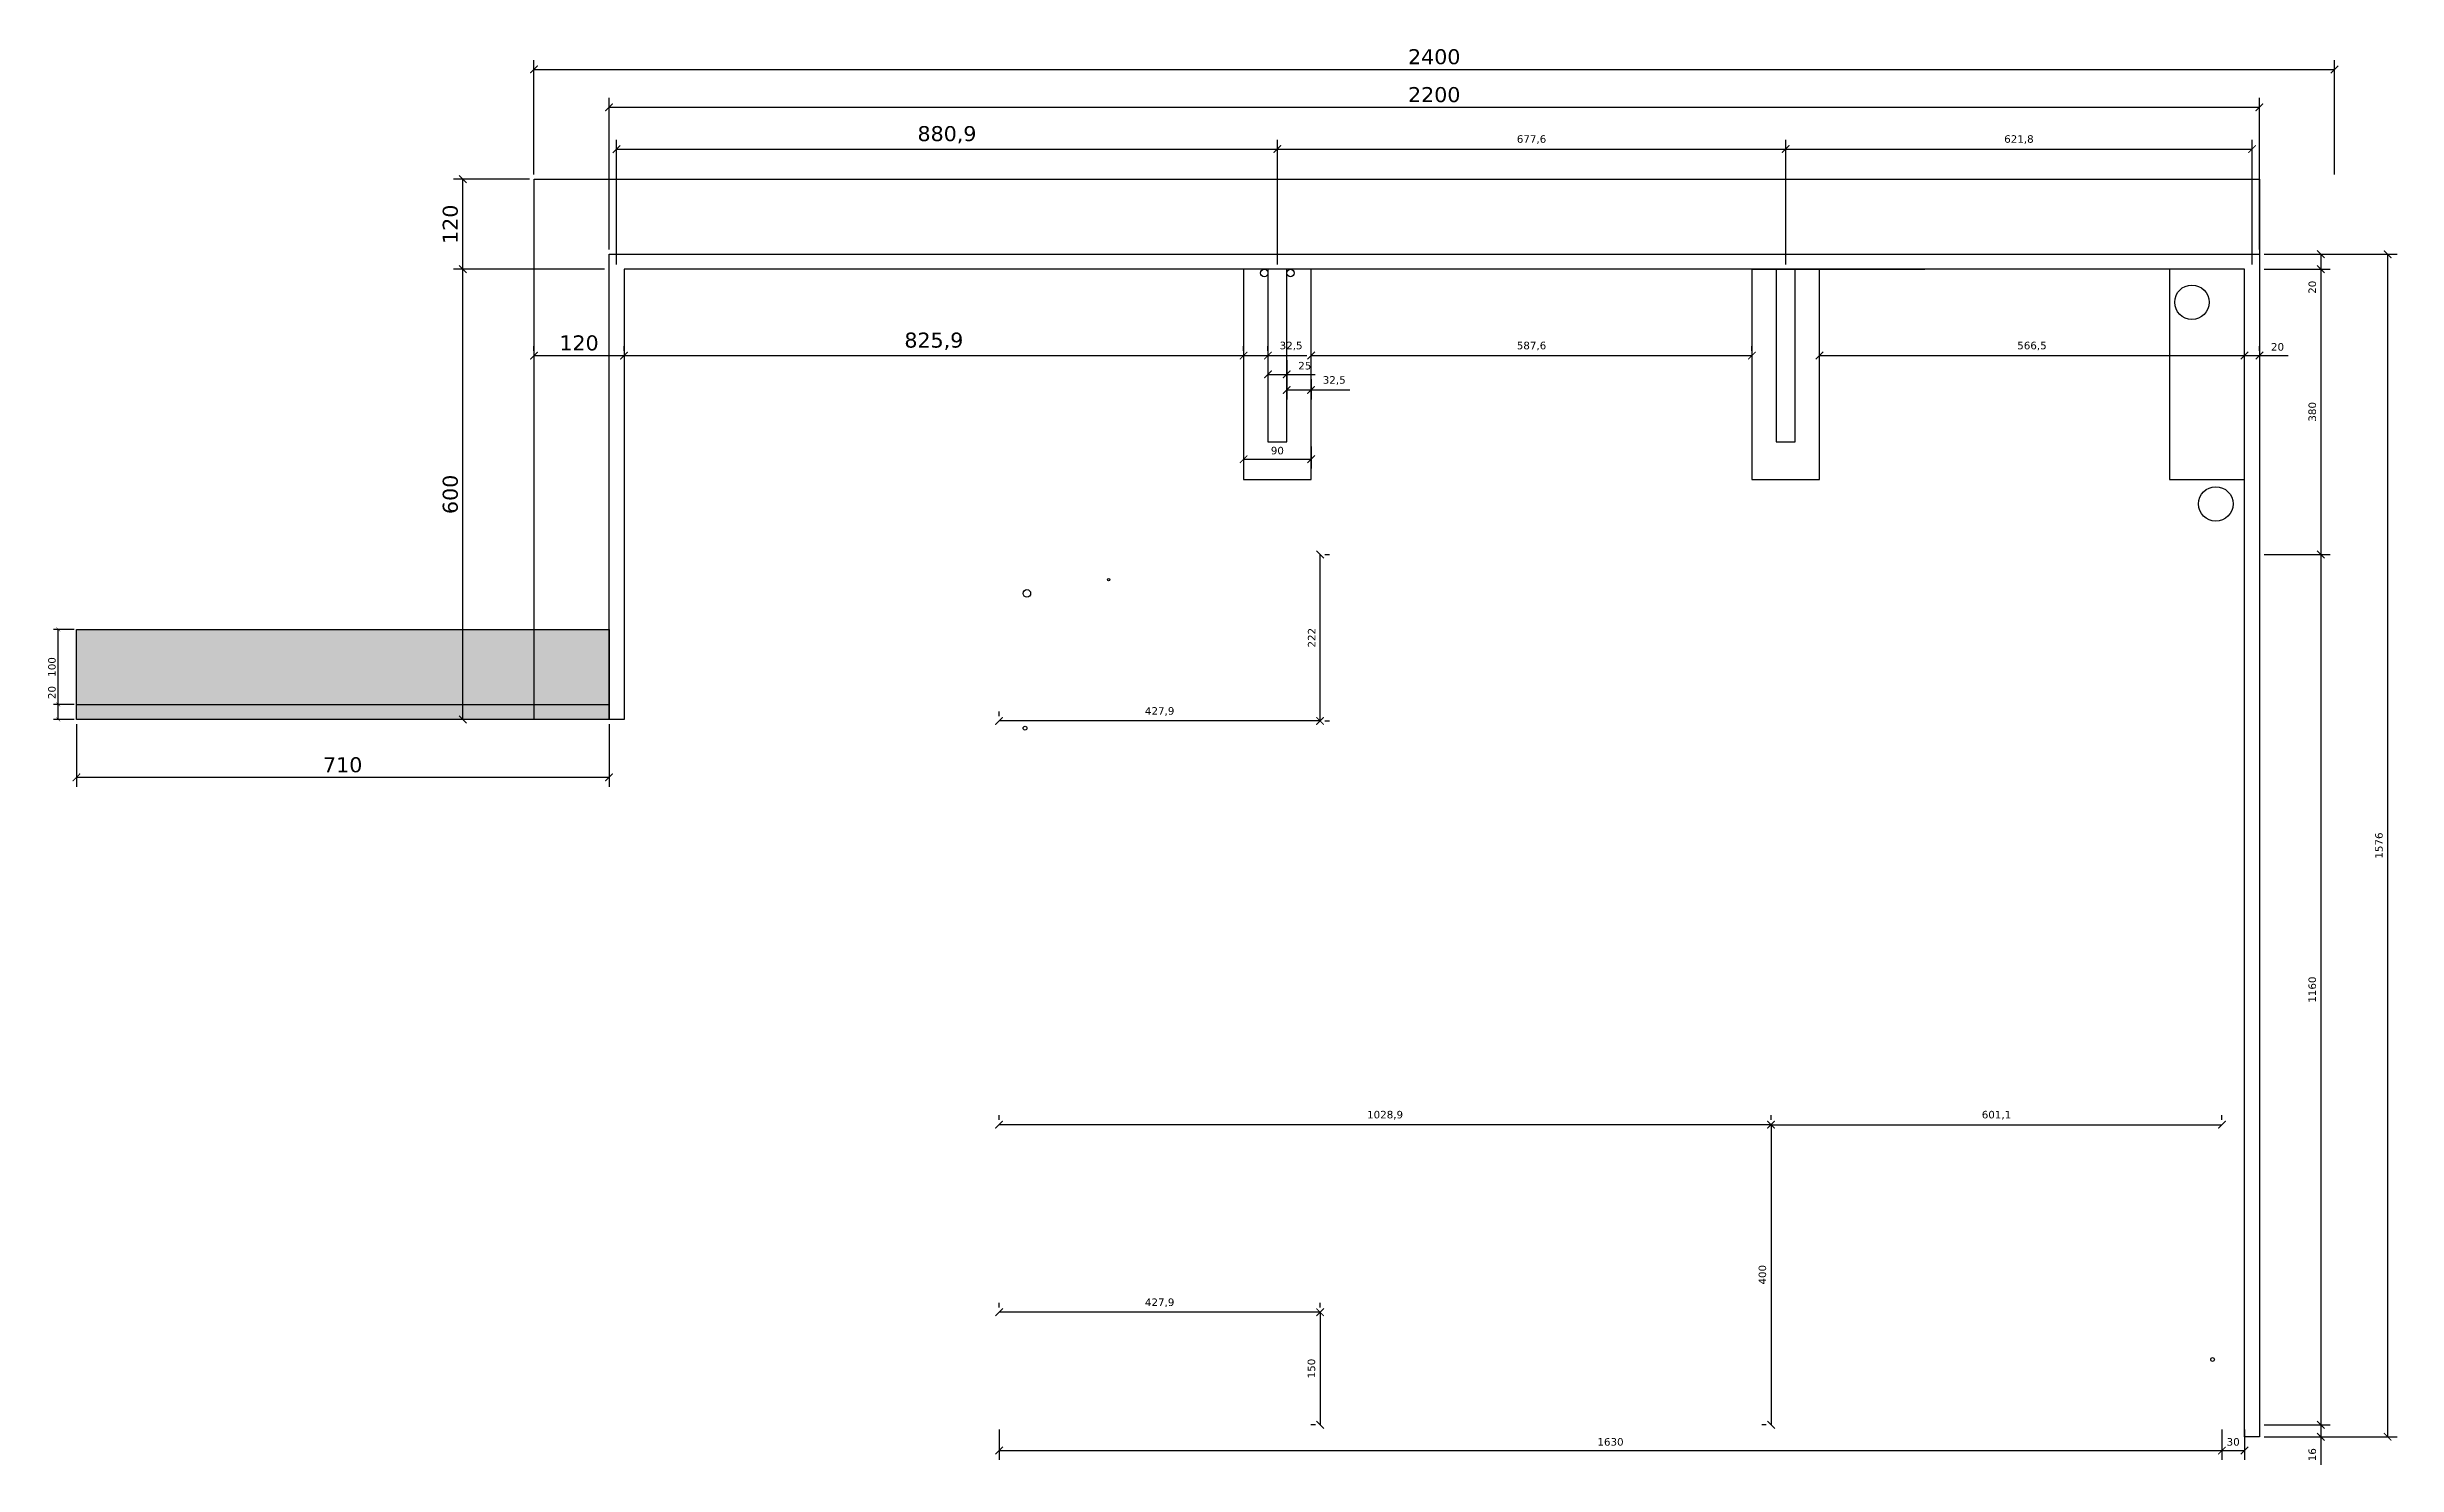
# Model space of a CAD drawing. Header units: centimetres. Extents: x -262314 to 1497847, y -126598 to 219599.
# Drawn here: x 247309 to 278635, y 125473 to 144370 of the extents above; entities that cross this region are included whole.
import ezdxf

# ---------------------------------------------------------------- set-up
doc = ezdxf.new("R2010")
doc.units = ezdxf.units.CM
doc.header["$PDMODE"] = 34
doc.header["$PDSIZE"] = 100
doc.layers.add('canalisations', color=1, linetype='Continuous', true_color=0xff0000)
for name, color, linetype in [('Dimensions', 6, 'Continuous'), ('HACHURES', 18, 'Continuous'), ('Mur de soutenement', 1, 'Continuous'), ('Mur de soutenement-ajout-escalier', 244, 'Continuous'), ('Mur de soutenement-fondations', 242, 'Continuous')]:
    doc.layers.add(name, color=color, linetype=linetype)
doc.styles.add('Seb', font='Verdana.ttf')
doc.dimstyles.new('d', dxfattribs={"dimtxt": 1, "dimasz": 1, "dimexe": 1.25, "dimexo": 0.625, "dimtad": 1, "dimdec": 1, "dimlfac": 0.1, "dimtxsty": 'Seb', "dimblk": 'ARCHTICK', "dimblk1": 'ARCHTICK', "dimblk2": 'ARCHTICK', "dimcen": 2.5, "dimclrd": 256, "dimclre": 256, "dimadec": 0, "dimazin": 0, "dimtfac": 1, "dimtdec": 1, "dimtmove": 0, "dimatfit": 3, "dimldrblk": 'ARCHTICK', "dimfxl": 1, "dimlwd": -1, "dimlwe": -1, "dimarcsym": 0})

# ---------------------------------------------------------------- blocks, each defined once
blk = doc.blocks.new('_ArchTick')
at = {"color": 0, "linetype": 'ByBlock', "const_width": 0.15}
blk.add_lwpolyline([(-0.5, -0.5), (0.5, 0.5)], dxfattribs=at)
blk = doc.blocks.new('*D263')
at = {"layer": 'Defpoints', "color": 0, "transparency": 16777216}
for p in [(253801, 140258), (255001, 140258), (255001, 140258)]:
    blk.add_point(p, dxfattribs=at)
at = {"layer": 'Dimensions', "transparency": 16777216}
for p, q in [((253801, 140321), (253801, 140383)), ((255001, 140321), (255001, 140383)), ((253801, 140258), (255001, 140258))]:
    blk.add_line(p, q, dxfattribs=at)
at = {"layer": 'Dimensions', "transparency": 16777216, "xscale": 100, "yscale": 100, "zscale": 100, "rotation": 180}
blk.add_blockref('_ArchTick', (253801, 140258), dxfattribs=at)
at = {"layer": 'Dimensions', "transparency": 16777216, "xscale": 100, "yscale": 100, "zscale": 100}
blk.add_blockref('_ArchTick', (255001, 140258), dxfattribs=at)
at = {"layer": 'Dimensions', "color": 0, "transparency": 16777216, "insert": (254401, 140425), "char_height": 200, "attachment_point": 5, "style": 'Seb'}
blk.add_mtext('120', dxfattribs=at)
blk = doc.blocks.new('*D264')
at = {"layer": 'Defpoints', "color": 0, "transparency": 16777216}
for p in [(255001, 140258), (263260, 140258), (263260, 140258)]:
    blk.add_point(p, dxfattribs=at)
at = {"layer": 'Dimensions', "transparency": 16777216}
for p, q in [((255001, 140321), (255001, 140383)), ((263260, 140321), (263260, 140383)), ((255001, 140258), (263260, 140258))]:
    blk.add_line(p, q, dxfattribs=at)
at = {"layer": 'Dimensions', "transparency": 16777216, "xscale": 100, "yscale": 100, "zscale": 100, "rotation": 180}
blk.add_blockref('_ArchTick', (255001, 140258), dxfattribs=at)
at = {"layer": 'Dimensions', "transparency": 16777216, "xscale": 100, "yscale": 100, "zscale": 100}
blk.add_blockref('_ArchTick', (263260, 140258), dxfattribs=at)
at = {"layer": 'Dimensions', "color": 0, "transparency": 16777216, "insert": (259131, 140448), "char_height": 200, "attachment_point": 5, "style": 'Seb'}
blk.add_mtext('825,9', dxfattribs=at)
blk = doc.blocks.new('*D265')
at = {"layer": 'Defpoints', "color": 0, "transparency": 16777216}
for p in [(263260, 140258), (263585, 140258), (263585, 140258)]:
    blk.add_point(p, dxfattribs=at)
at = {"layer": 'Dimensions', "transparency": 16777216}
for p, q in [((263260, 140321), (263260, 140383)), ((263585, 140321), (263585, 140383)), ((263260, 140258), (263585, 140258)), ((263585, 140258), (264102, 140258))]:
    blk.add_line(p, q, dxfattribs=at)
at = {"layer": 'Dimensions', "transparency": 16777216, "xscale": 100, "yscale": 100, "zscale": 100, "rotation": 180}
blk.add_blockref('_ArchTick', (263260, 140258), dxfattribs=at)
at = {"layer": 'Dimensions', "transparency": 16777216, "xscale": 100, "yscale": 100, "zscale": 100}
blk.add_blockref('_ArchTick', (263585, 140258), dxfattribs=at)
at = {"layer": 'Dimensions', "color": 0, "transparency": 16777216, "insert": (263893, 140384), "char_height": 100, "attachment_point": 5, "style": 'Seb'}
blk.add_mtext('32,5', dxfattribs=at)
blk = doc.blocks.new('*D266')
at = {"layer": 'Defpoints', "color": 0, "transparency": 16777216}
for p in [(263585, 140258), (263835, 140258), (263835, 140007)]:
    blk.add_point(p, dxfattribs=at)
at = {"layer": 'Dimensions', "transparency": 16777216}
for p, q in [((263585, 140196), (263585, 139882)), ((263835, 140196), (263835, 139882)), ((263585, 140007), (263835, 140007)), ((263835, 140007), (264215, 140007))]:
    blk.add_line(p, q, dxfattribs=at)
at = {"layer": 'Dimensions', "transparency": 16777216, "xscale": 100, "yscale": 100, "zscale": 100, "rotation": 180}
blk.add_blockref('_ArchTick', (263585, 140007), dxfattribs=at)
at = {"layer": 'Dimensions', "transparency": 16777216, "xscale": 100, "yscale": 100, "zscale": 100}
blk.add_blockref('_ArchTick', (263835, 140007), dxfattribs=at)
at = {"layer": 'Dimensions', "color": 0, "transparency": 16777216, "insert": (264075, 140122), "char_height": 100, "attachment_point": 5, "style": 'Seb'}
blk.add_mtext('25', dxfattribs=at)
blk = doc.blocks.new('*D267')
at = {"layer": 'Defpoints', "color": 0, "transparency": 16777216}
for p in [(263835, 140007), (264160, 140007), (264160, 139799)]:
    blk.add_point(p, dxfattribs=at)
at = {"layer": 'Dimensions', "transparency": 16777216}
for p, q in [((263835, 139945), (263835, 139674)), ((263835, 139799), (264160, 139799)), ((264160, 139945), (264160, 139674)), ((264160, 139799), (264677, 139799))]:
    blk.add_line(p, q, dxfattribs=at)
at = {"layer": 'Dimensions', "transparency": 16777216, "xscale": 100, "yscale": 100, "zscale": 100, "rotation": 180}
blk.add_blockref('_ArchTick', (263835, 139799), dxfattribs=at)
at = {"layer": 'Dimensions', "transparency": 16777216, "xscale": 100, "yscale": 100, "zscale": 100}
blk.add_blockref('_ArchTick', (264160, 139799), dxfattribs=at)
at = {"layer": 'Dimensions', "color": 0, "transparency": 16777216, "insert": (264468, 139925), "char_height": 100, "attachment_point": 5, "style": 'Seb'}
blk.add_mtext('32,5', dxfattribs=at)
blk = doc.blocks.new('*D268')
at = {"layer": 'Defpoints', "color": 0, "transparency": 16777216}
for p in [(263260, 139108), (264160, 139108), (264160, 138876)]:
    blk.add_point(p, dxfattribs=at)
at = {"layer": 'Dimensions', "transparency": 16777216}
for p, q in [((263260, 139046), (263260, 138751)), ((263260, 138876), (264160, 138876)), ((264160, 139046), (264160, 138751))]:
    blk.add_line(p, q, dxfattribs=at)
at = {"layer": 'Dimensions', "transparency": 16777216, "xscale": 100, "yscale": 100, "zscale": 100, "rotation": 180}
blk.add_blockref('_ArchTick', (263260, 138876), dxfattribs=at)
at = {"layer": 'Dimensions', "transparency": 16777216, "xscale": 100, "yscale": 100, "zscale": 100}
blk.add_blockref('_ArchTick', (264160, 138876), dxfattribs=at)
at = {"layer": 'Dimensions', "color": 0, "transparency": 16777216, "insert": (263710, 138991), "char_height": 100, "attachment_point": 5, "style": 'Seb'}
blk.add_mtext('90', dxfattribs=at)
blk = doc.blocks.new('*D269')
at = {"layer": 'Defpoints', "color": 0, "transparency": 16777216}
for p in [(264160, 140258), (270036, 140258), (270036, 140258)]:
    blk.add_point(p, dxfattribs=at)
at = {"layer": 'Dimensions', "transparency": 16777216}
for p, q in [((264160, 140321), (264160, 140383)), ((270036, 140321), (270036, 140383)), ((264160, 140258), (270036, 140258))]:
    blk.add_line(p, q, dxfattribs=at)
at = {"layer": 'Dimensions', "transparency": 16777216, "xscale": 100, "yscale": 100, "zscale": 100, "rotation": 180}
blk.add_blockref('_ArchTick', (264160, 140258), dxfattribs=at)
at = {"layer": 'Dimensions', "transparency": 16777216, "xscale": 100, "yscale": 100, "zscale": 100}
blk.add_blockref('_ArchTick', (270036, 140258), dxfattribs=at)
at = {"layer": 'Dimensions', "color": 0, "transparency": 16777216, "insert": (267098, 140384), "char_height": 100, "attachment_point": 5, "style": 'Seb'}
blk.add_mtext('587,6', dxfattribs=at)
blk = doc.blocks.new('*D270')
at = {"layer": 'Defpoints', "color": 0, "transparency": 16777216}
for p in [(270936, 140258), (276601, 140258), (276601, 140258)]:
    blk.add_point(p, dxfattribs=at)
at = {"layer": 'Dimensions', "transparency": 16777216}
for p, q in [((270936, 140321), (270936, 140383)), ((276601, 140321), (276601, 140383)), ((270936, 140258), (276601, 140258))]:
    blk.add_line(p, q, dxfattribs=at)
at = {"layer": 'Dimensions', "transparency": 16777216, "xscale": 100, "yscale": 100, "zscale": 100, "rotation": 180}
blk.add_blockref('_ArchTick', (270936, 140258), dxfattribs=at)
at = {"layer": 'Dimensions', "transparency": 16777216, "xscale": 100, "yscale": 100, "zscale": 100}
blk.add_blockref('_ArchTick', (276601, 140258), dxfattribs=at)
at = {"layer": 'Dimensions', "color": 0, "transparency": 16777216, "insert": (273769, 140384), "char_height": 100, "attachment_point": 5, "style": 'Seb'}
blk.add_mtext('566,5', dxfattribs=at)
blk = doc.blocks.new('*D271')
at = {"layer": 'Defpoints', "color": 0, "transparency": 16777216}
for p in [(276601, 140258), (276801, 140258), (276801, 140258)]:
    blk.add_point(p, dxfattribs=at)
at = {"layer": 'Dimensions', "transparency": 16777216}
for p, q in [((276601, 140321), (276601, 140383)), ((276801, 140321), (276801, 140383)), ((276601, 140258), (276801, 140258)), ((276801, 140258), (277182, 140258))]:
    blk.add_line(p, q, dxfattribs=at)
at = {"layer": 'Dimensions', "transparency": 16777216, "xscale": 100, "yscale": 100, "zscale": 100, "rotation": 180}
blk.add_blockref('_ArchTick', (276601, 140258), dxfattribs=at)
at = {"layer": 'Dimensions', "transparency": 16777216, "xscale": 100, "yscale": 100, "zscale": 100}
blk.add_blockref('_ArchTick', (276801, 140258), dxfattribs=at)
at = {"layer": 'Dimensions', "color": 0, "transparency": 16777216, "insert": (277042, 140373), "char_height": 100, "attachment_point": 5, "style": 'Seb'}
blk.add_mtext('20', dxfattribs=at)
blk = doc.blocks.new('*D272')
at = {"layer": 'Defpoints', "color": 0, "transparency": 16777216}
for p in [(277801, 144071), (253801, 142608), (277801, 142608)]:
    blk.add_point(p, dxfattribs=at)
at = {"layer": 'Dimensions', "transparency": 16777216}
for p, q in [((253801, 142671), (253801, 144196)), ((277801, 142671), (277801, 144196)), ((253801, 144071), (277801, 144071))]:
    blk.add_line(p, q, dxfattribs=at)
at = {"layer": 'Dimensions', "transparency": 16777216, "xscale": 100, "yscale": 100, "zscale": 100, "rotation": 180}
blk.add_blockref('_ArchTick', (253801, 144071), dxfattribs=at)
at = {"layer": 'Dimensions', "transparency": 16777216, "xscale": 100, "yscale": 100, "zscale": 100}
blk.add_blockref('_ArchTick', (277801, 144071), dxfattribs=at)
at = {"layer": 'Dimensions', "color": 0, "transparency": 16777216, "insert": (265801, 144239), "char_height": 200, "attachment_point": 5, "style": 'Seb'}
blk.add_mtext('2400', dxfattribs=at)
blk = doc.blocks.new('*D273')
at = {"layer": 'Defpoints', "color": 0, "transparency": 16777216}
for p in [(276801, 143567), (254801, 141608), (276801, 141608)]:
    blk.add_point(p, dxfattribs=at)
at = {"layer": 'Dimensions', "transparency": 16777216}
for p, q in [((254801, 141671), (254801, 143692)), ((254801, 143567), (276801, 143567)), ((276801, 141671), (276801, 143692))]:
    blk.add_line(p, q, dxfattribs=at)
at = {"layer": 'Dimensions', "transparency": 16777216, "xscale": 100, "yscale": 100, "zscale": 100, "rotation": 180}
blk.add_blockref('_ArchTick', (254801, 143567), dxfattribs=at)
at = {"layer": 'Dimensions', "transparency": 16777216, "xscale": 100, "yscale": 100, "zscale": 100}
blk.add_blockref('_ArchTick', (276801, 143567), dxfattribs=at)
at = {"layer": 'Dimensions', "color": 0, "transparency": 16777216, "insert": (265801, 143734), "char_height": 200, "attachment_point": 5, "style": 'Seb'}
blk.add_mtext('2200', dxfattribs=at)
blk = doc.blocks.new('*D274')
at = {"layer": 'Defpoints', "color": 0, "transparency": 16777216}
for p in [(263710, 143010), (254901, 141408), (263710, 141408)]:
    blk.add_point(p, dxfattribs=at)
at = {"layer": 'Dimensions', "transparency": 16777216}
for p, q in [((254901, 141471), (254901, 143135)), ((254901, 143010), (263710, 143010)), ((263710, 141471), (263710, 143135))]:
    blk.add_line(p, q, dxfattribs=at)
at = {"layer": 'Dimensions', "transparency": 16777216, "xscale": 100, "yscale": 100, "zscale": 100, "rotation": 180}
blk.add_blockref('_ArchTick', (254901, 143010), dxfattribs=at)
at = {"layer": 'Dimensions', "transparency": 16777216, "xscale": 100, "yscale": 100, "zscale": 100}
blk.add_blockref('_ArchTick', (263710, 143010), dxfattribs=at)
at = {"layer": 'Dimensions', "color": 0, "transparency": 16777216, "insert": (259306, 143200), "char_height": 200, "attachment_point": 5, "style": 'Seb'}
blk.add_mtext('880,9', dxfattribs=at)
blk = doc.blocks.new('*D275')
at = {"layer": 'Defpoints', "color": 0, "transparency": 16777216}
for p in [(270486, 143010), (263710, 141408), (270486, 141408)]:
    blk.add_point(p, dxfattribs=at)
at = {"layer": 'Dimensions', "transparency": 16777216}
for p, q in [((263710, 141471), (263710, 143135)), ((263710, 143010), (270486, 143010)), ((270486, 141471), (270486, 143135))]:
    blk.add_line(p, q, dxfattribs=at)
at = {"layer": 'Dimensions', "transparency": 16777216, "xscale": 100, "yscale": 100, "zscale": 100, "rotation": 180}
blk.add_blockref('_ArchTick', (263710, 143010), dxfattribs=at)
at = {"layer": 'Dimensions', "transparency": 16777216, "xscale": 100, "yscale": 100, "zscale": 100}
blk.add_blockref('_ArchTick', (270486, 143010), dxfattribs=at)
at = {"layer": 'Dimensions', "color": 0, "transparency": 16777216, "insert": (267098, 143136), "char_height": 100, "attachment_point": 5, "style": 'Seb'}
blk.add_mtext('677,6', dxfattribs=at)
blk = doc.blocks.new('*D276')
at = {"layer": 'Defpoints', "color": 0, "transparency": 16777216}
for p in [(276704, 143010), (270486, 141408), (276704, 141408)]:
    blk.add_point(p, dxfattribs=at)
at = {"layer": 'Dimensions', "transparency": 16777216}
for p, q in [((270486, 141471), (270486, 143135)), ((270486, 143010), (276704, 143010)), ((276704, 141471), (276704, 143135))]:
    blk.add_line(p, q, dxfattribs=at)
at = {"layer": 'Dimensions', "transparency": 16777216, "xscale": 100, "yscale": 100, "zscale": 100, "rotation": 180}
blk.add_blockref('_ArchTick', (270486, 143010), dxfattribs=at)
at = {"layer": 'Dimensions', "transparency": 16777216, "xscale": 100, "yscale": 100, "zscale": 100}
blk.add_blockref('_ArchTick', (276704, 143010), dxfattribs=at)
at = {"layer": 'Dimensions', "color": 0, "transparency": 16777216, "insert": (273595, 143136), "char_height": 100, "attachment_point": 5, "style": 'Seb'}
blk.add_mtext('621,8', dxfattribs=at)
blk = doc.blocks.new('*D277')
at = {"layer": 'Defpoints', "color": 0, "transparency": 16777216}
for p in [(276801, 141608), (276801, 125848), (278510, 125848)]:
    blk.add_point(p, dxfattribs=at)
at = {"layer": 'Dimensions', "transparency": 16777216}
for p, q in [((276864, 141608), (278635, 141608)), ((278510, 141608), (278510, 125848)), ((276864, 125848), (278635, 125848))]:
    blk.add_line(p, q, dxfattribs=at)
at = {"layer": 'Dimensions', "transparency": 16777216, "xscale": 100, "yscale": 100, "zscale": 100}
for p, rotation in [((278510, 141608), 90), ((278510, 125848), 270)]:
    blk.add_blockref('_ArchTick', p, dxfattribs=dict(at, rotation=rotation))
at = {"layer": 'Dimensions', "color": 0, "transparency": 16777216, "insert": (278395, 133728), "char_height": 100, "attachment_point": 5, "rotation": 90, "style": 'Seb'}
blk.add_mtext('1576', dxfattribs=at)
blk = doc.blocks.new('*D278')
at = {"layer": 'Defpoints', "color": 0, "transparency": 16777216}
for p in [(260001, 126008), (276301, 126008), (276301, 125665)]:
    blk.add_point(p, dxfattribs=at)
at = {"layer": 'Dimensions', "transparency": 16777216}
for p, q in [((260001, 125946), (260001, 125540)), ((276301, 125946), (276301, 125540)), ((260001, 125665), (276301, 125665))]:
    blk.add_line(p, q, dxfattribs=at)
at = {"layer": 'Dimensions', "transparency": 16777216, "xscale": 100, "yscale": 100, "zscale": 100, "rotation": 180}
blk.add_blockref('_ArchTick', (260001, 125665), dxfattribs=at)
at = {"layer": 'Dimensions', "transparency": 16777216, "xscale": 100, "yscale": 100, "zscale": 100}
blk.add_blockref('_ArchTick', (276301, 125665), dxfattribs=at)
at = {"layer": 'Dimensions', "color": 0, "transparency": 16777216, "insert": (268151, 125780), "char_height": 100, "attachment_point": 5, "style": 'Seb'}
blk.add_mtext('1630', dxfattribs=at)
blk = doc.blocks.new('*D279')
at = {"layer": 'Defpoints', "color": 0, "transparency": 16777216}
for p in [(276301, 126008), (276601, 126008), (276601, 125665)]:
    blk.add_point(p, dxfattribs=at)
at = {"layer": 'Dimensions', "transparency": 16777216}
for p, q in [((276301, 125946), (276301, 125540)), ((276601, 125946), (276601, 125540)), ((276301, 125665), (276601, 125665))]:
    blk.add_line(p, q, dxfattribs=at)
at = {"layer": 'Dimensions', "transparency": 16777216, "xscale": 100, "yscale": 100, "zscale": 100, "rotation": 180}
blk.add_blockref('_ArchTick', (276301, 125665), dxfattribs=at)
at = {"layer": 'Dimensions', "transparency": 16777216, "xscale": 100, "yscale": 100, "zscale": 100}
blk.add_blockref('_ArchTick', (276601, 125665), dxfattribs=at)
at = {"layer": 'Dimensions', "color": 0, "transparency": 16777216, "insert": (276451, 125780), "char_height": 100, "attachment_point": 5, "style": 'Seb'}
blk.add_mtext('30', dxfattribs=at)
blk = doc.blocks.new('*D280')
at = {"layer": 'Defpoints', "color": 0, "transparency": 16777216}
for p in [(276801, 141608), (276801, 141408), (277620, 141408)]:
    blk.add_point(p, dxfattribs=at)
at = {"layer": 'Dimensions', "transparency": 16777216}
for p, q in [((276864, 141608), (277745, 141608)), ((277620, 141608), (277620, 141408)), ((276864, 141408), (277745, 141408)), ((277620, 141408), (277620, 141027))]:
    blk.add_line(p, q, dxfattribs=at)
at = {"layer": 'Dimensions', "transparency": 16777216, "xscale": 100, "yscale": 100, "zscale": 100}
for p, rotation in [((277620, 141608), 90), ((277620, 141408), 270)]:
    blk.add_blockref('_ArchTick', p, dxfattribs=dict(at, rotation=rotation))
at = {"layer": 'Dimensions', "color": 0, "transparency": 16777216, "insert": (277506, 141168), "char_height": 100, "attachment_point": 5, "rotation": 90, "style": 'Seb'}
blk.add_mtext('20', dxfattribs=at)
blk = doc.blocks.new('*D281')
at = {"layer": 'Defpoints', "color": 0, "transparency": 16777216}
for p in [(276801, 141408), (276801, 137608), (277620, 137608)]:
    blk.add_point(p, dxfattribs=at)
at = {"layer": 'Dimensions', "transparency": 16777216}
for p, q in [((276864, 141408), (277745, 141408)), ((277620, 141408), (277620, 137608)), ((276864, 137608), (277745, 137608))]:
    blk.add_line(p, q, dxfattribs=at)
at = {"layer": 'Dimensions', "transparency": 16777216, "xscale": 100, "yscale": 100, "zscale": 100}
for p, rotation in [((277620, 141408), 90), ((277620, 137608), 270)]:
    blk.add_blockref('_ArchTick', p, dxfattribs=dict(at, rotation=rotation))
at = {"layer": 'Dimensions', "color": 0, "transparency": 16777216, "insert": (277506, 139508), "char_height": 100, "attachment_point": 5, "rotation": 90, "style": 'Seb'}
blk.add_mtext('380', dxfattribs=at)
blk = doc.blocks.new('*D282')
at = {"layer": 'Defpoints', "color": 0, "transparency": 16777216}
for p in [(276801, 137608), (276801, 126008), (277620, 126008)]:
    blk.add_point(p, dxfattribs=at)
at = {"layer": 'Dimensions', "transparency": 16777216}
for p, q in [((276864, 137608), (277745, 137608)), ((277620, 137608), (277620, 126008)), ((276864, 126008), (277745, 126008))]:
    blk.add_line(p, q, dxfattribs=at)
at = {"layer": 'Dimensions', "transparency": 16777216, "xscale": 100, "yscale": 100, "zscale": 100}
for p, rotation in [((277620, 137608), 90), ((277620, 126008), 270)]:
    blk.add_blockref('_ArchTick', p, dxfattribs=dict(at, rotation=rotation))
at = {"layer": 'Dimensions', "color": 0, "transparency": 16777216, "insert": (277506, 131808), "char_height": 100, "attachment_point": 5, "rotation": 90, "style": 'Seb'}
blk.add_mtext('1160', dxfattribs=at)
blk = doc.blocks.new('*D283')
at = {"layer": 'Defpoints', "color": 0, "transparency": 16777216}
for p in [(276801, 126008), (276801, 125848), (277620, 125848)]:
    blk.add_point(p, dxfattribs=at)
at = {"layer": 'Dimensions', "transparency": 16777216}
for p, q in [((276864, 126008), (277745, 126008)), ((277620, 126008), (277620, 125848)), ((276864, 125848), (277745, 125848)), ((277620, 125848), (277620, 125473))]:
    blk.add_line(p, q, dxfattribs=at)
at = {"layer": 'Dimensions', "transparency": 16777216, "xscale": 100, "yscale": 100, "zscale": 100}
for p, rotation in [((277620, 126008), 90), ((277620, 125848), 270)]:
    blk.add_blockref('_ArchTick', p, dxfattribs=dict(at, rotation=rotation))
at = {"layer": 'Dimensions', "color": 0, "transparency": 16777216, "insert": (277506, 125610), "char_height": 100, "attachment_point": 5, "rotation": 90, "style": 'Seb'}
blk.add_mtext('16', dxfattribs=at)
blk = doc.blocks.new('*D284')
at = {"layer": 'Defpoints', "color": 0, "transparency": 16777216}
for p in [(252853, 141408), (254801, 141408), (254801, 135408)]:
    blk.add_point(p, dxfattribs=at)
at = {"layer": 'Dimensions', "transparency": 16777216}
for p, q in [((254739, 141408), (252728, 141408)), ((252853, 135408), (252853, 141408)), ((254739, 135408), (252728, 135408))]:
    blk.add_line(p, q, dxfattribs=at)
at = {"layer": 'Dimensions', "transparency": 16777216, "xscale": 100, "yscale": 100, "zscale": 100}
for p, rotation in [((252853, 141408), 90), ((252853, 135408), 270)]:
    blk.add_blockref('_ArchTick', p, dxfattribs=dict(at, rotation=rotation))
at = {"layer": 'Dimensions', "color": 0, "transparency": 16777216, "insert": (252686, 138408), "char_height": 200, "attachment_point": 5, "rotation": 90, "style": 'Seb'}
blk.add_mtext('600', dxfattribs=at)
blk = doc.blocks.new('*D285')
at = {"layer": 'Defpoints', "color": 0, "transparency": 16777216}
for p in [(252853, 142608), (253801, 142608), (253801, 141408)]:
    blk.add_point(p, dxfattribs=at)
at = {"layer": 'Dimensions', "transparency": 16777216}
for p, q in [((253739, 142608), (252728, 142608)), ((252853, 141408), (252853, 142608)), ((253739, 141408), (252728, 141408))]:
    blk.add_line(p, q, dxfattribs=at)
at = {"layer": 'Dimensions', "transparency": 16777216, "xscale": 100, "yscale": 100, "zscale": 100}
for p, rotation in [((252853, 142608), 90), ((252853, 141408), 270)]:
    blk.add_blockref('_ArchTick', p, dxfattribs=dict(at, rotation=rotation))
at = {"layer": 'Dimensions', "color": 0, "transparency": 16777216, "insert": (252686, 142008), "char_height": 200, "attachment_point": 5, "rotation": 90, "style": 'Seb'}
blk.add_mtext('120', dxfattribs=at)
blk = doc.blocks.new('*D286')
at = {"layer": 'Defpoints', "color": 0, "transparency": 16777216}
for p in [(264280, 137608), (264280, 137608), (264280, 135388)]:
    blk.add_point(p, dxfattribs=at)
at = {"layer": 'Dimensions', "transparency": 16777216}
for p, q in [((264280, 135388), (264280, 137608)), ((264343, 137608), (264405, 137608)), ((264343, 135388), (264405, 135388))]:
    blk.add_line(p, q, dxfattribs=at)
at = {"layer": 'Dimensions', "transparency": 16777216, "xscale": 100, "yscale": 100, "zscale": 100}
for p, rotation in [((264280, 137608), 90), ((264280, 135388), 270)]:
    blk.add_blockref('_ArchTick', p, dxfattribs=dict(at, rotation=rotation))
at = {"layer": 'Dimensions', "color": 0, "transparency": 16777216, "insert": (264167, 136498), "char_height": 100, "attachment_point": 5, "rotation": 90, "style": 'Seb'}
blk.add_mtext('222', dxfattribs=at)
blk = doc.blocks.new('*D287')
at = {"layer": 'Defpoints', "color": 0, "transparency": 16777216}
for p in [(260001, 135388), (260001, 135388), (264280, 135388)]:
    blk.add_point(p, dxfattribs=at)
at = {"layer": 'Dimensions', "transparency": 16777216}
for p, q in [((260001, 135451), (260001, 135513)), ((264280, 135388), (260001, 135388)), ((264280, 135451), (264280, 135513))]:
    blk.add_line(p, q, dxfattribs=at)
at = {"layer": 'Dimensions', "transparency": 16777216, "xscale": 100, "yscale": 100, "zscale": 100, "rotation": 180}
blk.add_blockref('_ArchTick', (260001, 135388), dxfattribs=at)
at = {"layer": 'Dimensions', "transparency": 16777216, "xscale": 100, "yscale": 100, "zscale": 100}
blk.add_blockref('_ArchTick', (264280, 135388), dxfattribs=at)
at = {"layer": 'Dimensions', "color": 0, "transparency": 16777216, "insert": (262141, 135514), "char_height": 100, "attachment_point": 5, "style": 'Seb'}
blk.add_mtext('427,9', dxfattribs=at)
blk = doc.blocks.new('*D288')
at = {"layer": 'Defpoints', "color": 0, "transparency": 16777216}
for p in [(270291, 130008), (276301, 130008), (276301, 130008)]:
    blk.add_point(p, dxfattribs=at)
at = {"layer": 'Dimensions', "transparency": 16777216}
for p, q in [((270291, 130071), (270291, 130133)), ((270291, 130008), (276301, 130008)), ((276301, 130071), (276301, 130133))]:
    blk.add_line(p, q, dxfattribs=at)
at = {"layer": 'Dimensions', "transparency": 16777216, "xscale": 100, "yscale": 100, "zscale": 100, "rotation": 180}
blk.add_blockref('_ArchTick', (270291, 130008), dxfattribs=at)
at = {"layer": 'Dimensions', "transparency": 16777216, "xscale": 100, "yscale": 100, "zscale": 100}
blk.add_blockref('_ArchTick', (276301, 130008), dxfattribs=at)
at = {"layer": 'Dimensions', "color": 0, "transparency": 16777216, "insert": (273296, 130134), "char_height": 100, "attachment_point": 5, "style": 'Seb'}
blk.add_mtext('601,1', dxfattribs=at)
blk = doc.blocks.new('*D289')
at = {"layer": 'Defpoints', "color": 0, "transparency": 16777216}
for p in [(260001, 130008), (260001, 130008), (270291, 130008)]:
    blk.add_point(p, dxfattribs=at)
at = {"layer": 'Dimensions', "transparency": 16777216}
for p, q in [((260001, 130071), (260001, 130133)), ((270291, 130008), (260001, 130008)), ((270291, 130071), (270291, 130133))]:
    blk.add_line(p, q, dxfattribs=at)
at = {"layer": 'Dimensions', "transparency": 16777216, "xscale": 100, "yscale": 100, "zscale": 100, "rotation": 180}
blk.add_blockref('_ArchTick', (260001, 130008), dxfattribs=at)
at = {"layer": 'Dimensions', "transparency": 16777216, "xscale": 100, "yscale": 100, "zscale": 100}
blk.add_blockref('_ArchTick', (270291, 130008), dxfattribs=at)
at = {"layer": 'Dimensions', "color": 0, "transparency": 16777216, "insert": (265146, 130134), "char_height": 100, "attachment_point": 5, "style": 'Seb'}
blk.add_mtext('1028,9', dxfattribs=at)
blk = doc.blocks.new('*D290')
at = {"layer": 'Defpoints', "color": 0, "transparency": 16777216}
for p in [(270291, 130008), (270291, 126008), (270291, 126008)]:
    blk.add_point(p, dxfattribs=at)
at = {"layer": 'Dimensions', "transparency": 16777216}
for p, q in [((270228, 130008), (270166, 130008)), ((270291, 130008), (270291, 126008)), ((270228, 126008), (270166, 126008))]:
    blk.add_line(p, q, dxfattribs=at)
at = {"layer": 'Dimensions', "transparency": 16777216, "xscale": 100, "yscale": 100, "zscale": 100}
for p, rotation in [((270291, 130008), 90), ((270291, 126008), 270)]:
    blk.add_blockref('_ArchTick', p, dxfattribs=dict(at, rotation=rotation))
at = {"layer": 'Dimensions', "color": 0, "transparency": 16777216, "insert": (270176, 128008), "char_height": 100, "attachment_point": 5, "rotation": 90, "style": 'Seb'}
blk.add_mtext('400', dxfattribs=at)
blk = doc.blocks.new('*D291')
at = {"layer": 'Defpoints', "color": 0, "transparency": 16777216}
for p in [(260001, 127508), (260001, 127508), (264280, 127508)]:
    blk.add_point(p, dxfattribs=at)
at = {"layer": 'Dimensions', "transparency": 16777216}
for p, q in [((260001, 127571), (260001, 127633)), ((264280, 127508), (260001, 127508)), ((264280, 127571), (264280, 127633))]:
    blk.add_line(p, q, dxfattribs=at)
at = {"layer": 'Dimensions', "transparency": 16777216, "xscale": 100, "yscale": 100, "zscale": 100, "rotation": 180}
blk.add_blockref('_ArchTick', (260001, 127508), dxfattribs=at)
at = {"layer": 'Dimensions', "transparency": 16777216, "xscale": 100, "yscale": 100, "zscale": 100}
blk.add_blockref('_ArchTick', (264280, 127508), dxfattribs=at)
at = {"layer": 'Dimensions', "color": 0, "transparency": 16777216, "insert": (262141, 127634), "char_height": 100, "attachment_point": 5, "style": 'Seb'}
blk.add_mtext('427,9', dxfattribs=at)
blk = doc.blocks.new('*D292')
at = {"layer": 'Defpoints', "color": 0, "transparency": 16777216}
for p in [(264280, 127508), (264280, 126008), (264280, 126008)]:
    blk.add_point(p, dxfattribs=at)
at = {"layer": 'Dimensions', "transparency": 16777216}
for p, q in [((264218, 127508), (264155, 127508)), ((264280, 127508), (264280, 126008)), ((264218, 126008), (264155, 126008))]:
    blk.add_line(p, q, dxfattribs=at)
at = {"layer": 'Dimensions', "transparency": 16777216, "xscale": 100, "yscale": 100, "zscale": 100}
for p, rotation in [((264280, 127508), 90), ((264280, 126008), 270)]:
    blk.add_blockref('_ArchTick', p, dxfattribs=dict(at, rotation=rotation))
at = {"layer": 'Dimensions', "color": 0, "transparency": 16777216, "insert": (264165, 126758), "char_height": 100, "attachment_point": 5, "rotation": 90, "style": 'Seb'}
blk.add_mtext('150', dxfattribs=at)
blk = doc.blocks.new('*D293')
at = {"layer": 'Defpoints', "color": 0, "transparency": 16777216}
for p in [(247701, 135408), (254801, 135408), (247701, 134636)]:
    blk.add_point(p, dxfattribs=at)
at = {"layer": 'Dimensions', "transparency": 16777216}
for p, q in [((247701, 135346), (247701, 134511)), ((254801, 135346), (254801, 134511)), ((254801, 134636), (247701, 134636))]:
    blk.add_line(p, q, dxfattribs=at)
at = {"layer": 'Dimensions', "transparency": 16777216, "xscale": 100, "yscale": 100, "zscale": 100, "rotation": 180}
blk.add_blockref('_ArchTick', (247701, 134636), dxfattribs=at)
at = {"layer": 'Dimensions', "transparency": 16777216, "xscale": 100, "yscale": 100, "zscale": 100}
blk.add_blockref('_ArchTick', (254801, 134636), dxfattribs=at)
at = {"layer": 'Dimensions', "color": 0, "transparency": 16777216, "insert": (251251, 134803), "char_height": 200, "attachment_point": 5, "style": 'Seb'}
blk.add_mtext('710', dxfattribs=at)
blk = doc.blocks.new('*D294')
at = {"layer": 'Defpoints', "color": 0}
for p in [(247459, 135608), (247701, 135608), (247701, 135408)]:
    blk.add_point(p, dxfattribs=at)
at = {"layer": 'Dimensions'}
for p, q in [((247459, 135608), (247459, 135876)), ((247670, 135608), (247396, 135608)), ((247670, 135408), (247396, 135408)), ((247459, 135408), (247459, 135608))]:
    blk.add_line(p, q, dxfattribs=at)
at = {"layer": 'Dimensions', "xscale": 50, "yscale": 50, "zscale": 50}
for p, rotation in [((247459, 135608), 90), ((247459, 135408), 270)]:
    blk.add_blockref('_ArchTick', p, dxfattribs=dict(at, rotation=rotation))
at = {"layer": 'Dimensions', "color": 0, "insert": (247375, 135767), "char_height": 100, "attachment_point": 5, "rotation": 90, "style": 'Seb'}
blk.add_mtext('20', dxfattribs=at)
blk = doc.blocks.new('*D295')
at = {"layer": 'Defpoints', "color": 0}
for p in [(247459, 136608), (247701, 136608), (247701, 135608)]:
    blk.add_point(p, dxfattribs=at)
at = {"layer": 'Dimensions'}
for p, q in [((247670, 136608), (247396, 136608)), ((247459, 135608), (247459, 136608)), ((247670, 135608), (247396, 135608))]:
    blk.add_line(p, q, dxfattribs=at)
at = {"layer": 'Dimensions', "xscale": 50, "yscale": 50, "zscale": 50}
for p, rotation in [((247459, 136608), 90), ((247459, 135608), 270)]:
    blk.add_blockref('_ArchTick', p, dxfattribs=dict(at, rotation=rotation))
at = {"layer": 'Dimensions', "color": 0, "insert": (247375, 136108), "char_height": 100, "attachment_point": 5, "rotation": 90, "style": 'Seb'}
blk.add_mtext('100', dxfattribs=at)

msp = doc.modelspace()

# ---------------------------------------------------------------- hatches: boundary and pattern name
at = {"layer": 'HACHURES'}
h = msp.add_hatch(dxfattribs=at)
h.set_pattern_fill('AR-CONC', color=256)
h.set_pattern_definition([(50, (199215.38, 163481.26), (182.18467, -15.9391), [19.05, -209.55]), (355, (199215.38, 163481.26), (-35.2434, 191.05685), [15.24, -167.6406]), (100.45144, (199230.56, 163479.94), (146.94125, 175.11775), [16.19, -178.09024]), (46.1842, (199215.38, 163532.06), (271.07904, -42.0423), [28.575, -314.325]), (96.63556, (199237.97, 163528.56), (237.4041, 247.4261), [24.285, -267.1356]), (351.18415, (199215.38, 163532.06), (237.4041, 247.4261), [22.86, -251.4597]), (21, (199240.78, 163519.36), (151.6144, -102.2652), [19.05, -209.55]), (326, (199240.78, 163519.36), (61.80203, 184.18797), [15.24, -167.64]), (71.45144, (199253.42, 163510.84), (213.4164, 81.92277), [16.19, -178.08994]), (37.5, (199215.38, 163481.264), (3.0886, 84.55504), [0, -165.608, 0, -170.18, 0, -168.275]), (7.5, (199215.38, 163481.26), (66.81966, 100.18057), [0, -97.028, 0, -161.798, 0, -64.135]), (327.5, (199158.74, 163481.264), (135.590595, -5.728744), [0, -63.5, 0, -198.12, 0, -262.89]), (317.5, (199133.34, 163481.26), (148.12918, 25.4265), [0, -82.55, 0, -131.572, 0, -186.69])])
h.paths.add_polyline_path([(247701.36, 135408.14), (247701.36, 136608.14), (254801.36, 136608.14), (254801.36, 135408.14)])

# ---------------------------------------------------------------- linework, layer by layer
at = {"layer": 'canalisations'}
for centre, radius in [((275901.36, 140968.19), 230), ((276219.24, 138280.41), 230), ((261461.36, 137272.14), 16), ((260371.36, 137088.14), 50), ((260346.36, 135291.97), 25), ((276176.36, 126878.14), 25)]:
    msp.add_circle(centre, radius, dxfattribs=at)
at = {"layer": 'Mur de soutenement'}
for points in [[(254801.36, 141408.14), (254801.36, 141608.14), (276801.36, 141608.14), (276801.36, 141408.14)], [(255001.36, 141408.14), (255001.36, 135408.14), (254801.36, 135408.14), (254801.36, 141608.14), (255001.36, 141608.14)], [(276601.36, 141608.14), (276801.36, 141608.14), (276801.36, 125848.14), (276601.36, 125848.14), (276601.36, 141408.14)], [(276601.36, 141408.14), (255001.36, 141408.14)], [(263585.14, 141408.14), (263585.14, 139108.14), (263835.14, 139108.14), (263835.14, 141408.14), (263585.14, 141408.14)], [(270040.95, 141408.14), (272340.95, 141408.14)], [(270360.95, 141408.14), (270360.95, 139108.14), (270610.95, 139108.14), (270610.95, 141408.14), (270360.95, 141408.14)]]:
    msp.add_lwpolyline(points, dxfattribs=at)
at = {"layer": 'Mur de soutenement-ajout-escalier'}
for points in [[(247701.36, 135408.14), (247701.36, 136608.14), (254801.36, 136608.14), (254801.36, 135408.14)], [(254801.36, 135408.14), (247701.36, 135408.14), (247701.36, 135608.14), (254801.36, 135608.14)]]:
    msp.add_lwpolyline(points, close=True, dxfattribs=at)
at = {"layer": 'Mur de soutenement-fondations'}
for p, q in [((253801.36, 135408.14), (253801.36, 142608.14)), ((253801.36, 142608.14), (276801.36, 142608.14)), ((276801.36, 142608.14), (276801.36, 141608.14)), ((276601.36, 141408.14), (275601.36, 141408.14)), ((275601.36, 141408.14), (275601.36, 138608.14)), ((275601.36, 138608.14), (276601.36, 138608.14)), ((254801.36, 135408.14), (253801.36, 135408.14))]:
    msp.add_line(p, q, dxfattribs=at)
for points in [[(263585.14, 141408.14), (263260.14, 141408.14), (263260.14, 138608.14), (264160.14, 138608.14), (264160.14, 141408.14), (263260.14, 141408.14)], [(270360.95, 141408.14), (270035.95, 141408.14), (270035.95, 138608.14), (270935.95, 138608.14), (270935.95, 141408.14), (270035.95, 141408.14)]]:
    msp.add_lwpolyline(points, dxfattribs=at)
for centre in [(263535.14, 141358.14), (263885.14, 141358.14)]:
    msp.add_circle(centre, 50, dxfattribs=at)

# ---------------------------------------------------------------- dimensions: what is measured, and where the dimension line sits
at = {"layer": 'Dimensions'}
dim = msp.add_linear_dim(base=(277801.36, 144071.42), p1=(253801.36, 142608.14), p2=(277801.36, 142608.14), dimstyle='d', override={"dimtxt": 2}, dxfattribs=at)
dim.commit()
dim.dimension.update_dxf_attribs({"geometry": '*D272', "text_midpoint": (265801.36, 144071.42), "dimtype": 160})
for base, p1, p2, picture, middle in [((276801.36, 143566.62), (254801.36, 141608.14), (276801.36, 141608.14), '*D273', (265801.36, 143733.89)), ((263710.14, 143009.98), (254901.36, 141408.14), (263710.14, 141408.14), '*D274', (259305.75, 143200.08)), ((255001.36, 140258.14), (253801.36, 140258.14), (255001.36, 140258.14), '*D263', (254401.36, 140425.41)), ((263260.14, 140258.14), (255001.36, 140258.14), (263260.14, 140258.14), '*D264', (259130.75, 140448.25)), ((247701.36, 134636.13), (254801.36, 135408.14), (247701.36, 135408.14), '*D293', (251251.36, 134803.4))]:
    dim = msp.add_linear_dim(base=base, p1=p1, p2=p2, dimstyle='d', override={"dimtxt": 2}, dxfattribs=at)
    dim.commit()
    dim.dimension.update_dxf_attribs({"geometry": picture, "text_midpoint": middle})
for base, p1, p2, picture, middle in [((270485.95, 143009.98), (263710.14, 141408.14), (270485.95, 141408.14), '*D275', (267098.05, 143136.28)), ((276704.42, 143009.98), (270485.95, 141408.14), (276704.42, 141408.14), '*D276', (273595.19, 143136.28)), ((263585.14, 140258.14), (263260.14, 140258.14), (263585.14, 140258.14), '*D265', (263893.38, 140384.45)), ((270035.95, 140258.14), (264160.14, 140258.14), (270035.95, 140258.14), '*D269', (267098.05, 140384.45)), ((276601.36, 140258.14), (270935.95, 140258.14), (276601.36, 140258.14), '*D270', (273768.65, 140384.45)), ((276801.36, 140258.14), (276601.36, 140258.14), (276801.36, 140258.14), '*D271', (277041.76, 140373.03)), ((263835.14, 140007.39), (263585.14, 140258.14), (263835.14, 140258.14), '*D266', (264074.87, 140122.27)), ((264160.14, 139799.19), (263835.14, 140007.39), (264160.14, 140007.39), '*D267', (264468.38, 139925.49)), ((264160.14, 138875.86), (263260.14, 139108.14), (264160.14, 139108.14), '*D268', (263710.14, 138990.75)), ((260001.36, 135388.14), (264280.14, 135388.14), (260001.36, 135388.14), '*D287', (262140.75, 135514.45)), ((260001.36, 130008.14), (270290.75, 130008.14), (260001.36, 130008.14), '*D289', (265146.05, 130134.45)), ((276301.36, 130008.14), (270290.75, 130008.14), (276301.36, 130008.14), '*D288', (273296.05, 130134.45)), ((260001.36, 127508.14), (264280.14, 127508.14), (260001.36, 127508.14), '*D291', (262140.75, 127634.45))]:
    dim = msp.add_linear_dim(base=base, p1=p1, p2=p2, dimstyle='d', dxfattribs=at)
    dim.commit()
    dim.dimension.update_dxf_attribs({"geometry": picture, "text_midpoint": middle})
for base, p1, p2, picture, middle in [((252853.39, 142608.14), (253801.36, 141408.14), (253801.36, 142608.14), '*D285', (252686.13, 142008.14)), ((252853.39, 141408.14), (254801.36, 135408.14), (254801.36, 141408.14), '*D284', (252686.13, 138408.14)), ((247458.52, 136608.14), (247701.36, 135608.14), (247701.36, 136608.14), '*D295', (247374.89, 136108.14)), ((247458.52, 135608.14), (247701.36, 135408.14), (247701.36, 135608.14), '*D294', (247374.89, 135767.3))]:
    dim = msp.add_linear_dim(base=base, p1=p1, p2=p2, angle=90, dimstyle='d', override={"dimtxt": 2}, dxfattribs=at)
    dim.commit()
    dim.dimension.update_dxf_attribs({"geometry": picture, "text_midpoint": middle})
for base, p1, p2, picture, middle in [((278509.96, 125848.14), (276801.36, 141608.14), (276801.36, 125848.14), '*D277', (278509.96, 133728.14)), ((264280.14, 137608.14), (264280.14, 135388.14), (264280.14, 137608.14), '*D286', (264280.14, 136498.14))]:
    dim = msp.add_linear_dim(base=base, p1=p1, p2=p2, angle=90, dimstyle='d', dxfattribs=at)
    dim.commit()
    dim.dimension.update_dxf_attribs({"geometry": picture, "text_midpoint": middle, "dimtype": 160})
for base, p1, p2, picture, middle in [((277620.39, 141408.14), (276801.36, 141608.14), (276801.36, 141408.14), '*D280', (277505.51, 141167.74)), ((277620.39, 137608.14), (276801.36, 141408.14), (276801.36, 137608.14), '*D281', (277505.51, 139508.14)), ((277620.39, 126008.14), (276801.36, 137608.14), (276801.36, 126008.14), '*D282', (277505.51, 131808.14)), ((270290.75, 126008.14), (270290.75, 130008.14), (270290.75, 126008.14), '*D290', (270175.86, 128008.14)), ((264280.14, 126008.14), (264280.14, 127508.14), (264280.14, 126008.14), '*D292', (264165.25, 126758.14)), ((277620.39, 125848.14), (276801.36, 126008.14), (276801.36, 125848.14), '*D283', (277505.51, 125610.43))]:
    dim = msp.add_linear_dim(base=base, p1=p1, p2=p2, angle=90, dimstyle='d', dxfattribs=at)
    dim.commit()
    dim.dimension.update_dxf_attribs({"geometry": picture, "text_midpoint": middle})
for base, p1, p2, picture, middle in [((276301.36, 125665.35), (260001.36, 126008.14), (276301.36, 126008.14), '*D278', (268151.36, 125665.35)), ((276601.36, 125665.35), (276301.36, 126008.14), (276601.36, 126008.14), '*D279', (276451.36, 125665.35))]:
    dim = msp.add_linear_dim(base=base, p1=p1, p2=p2, dimstyle='d', dxfattribs=at)
    dim.commit()
    dim.dimension.update_dxf_attribs({"geometry": picture, "text_midpoint": middle, "dimtype": 160})

doc.saveas('drawing.dxf')
